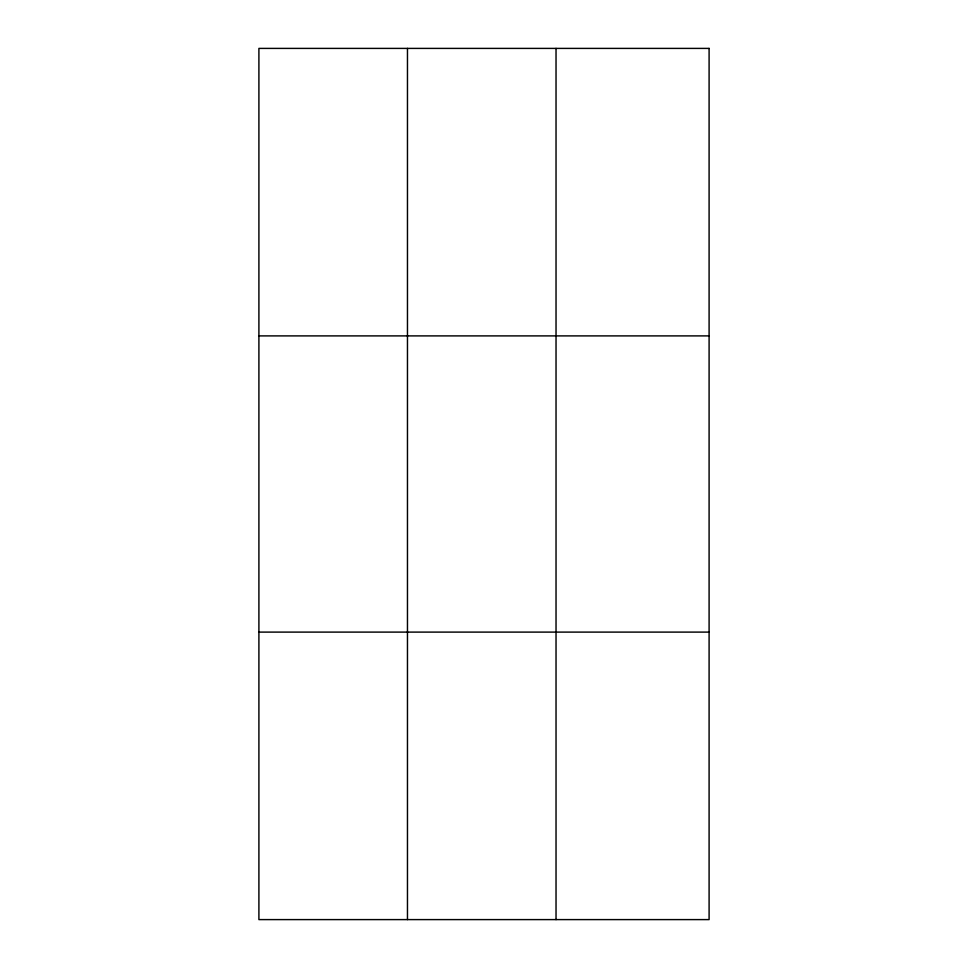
<?xml version="1.0" encoding="UTF-8"?>
<svg xmlns="http://www.w3.org/2000/svg" width="968" height="968" viewBox="0 0 968 968"><rect width="100%" height="100%" fill="white"/><g stroke="black" fill="none" stroke-linecap="round" stroke-linejoin="round"><path stroke-width="1.45" d="M407.467 919.6L407.467 48.4M556.031 919.6L556.031 48.4M258.904 335.896L709.096 335.896M258.904 632.104L709.096 632.104M709.096 48.4L709.096 919.6L258.904 919.6L258.904 48.4L709.096 48.4"/></g></svg>
